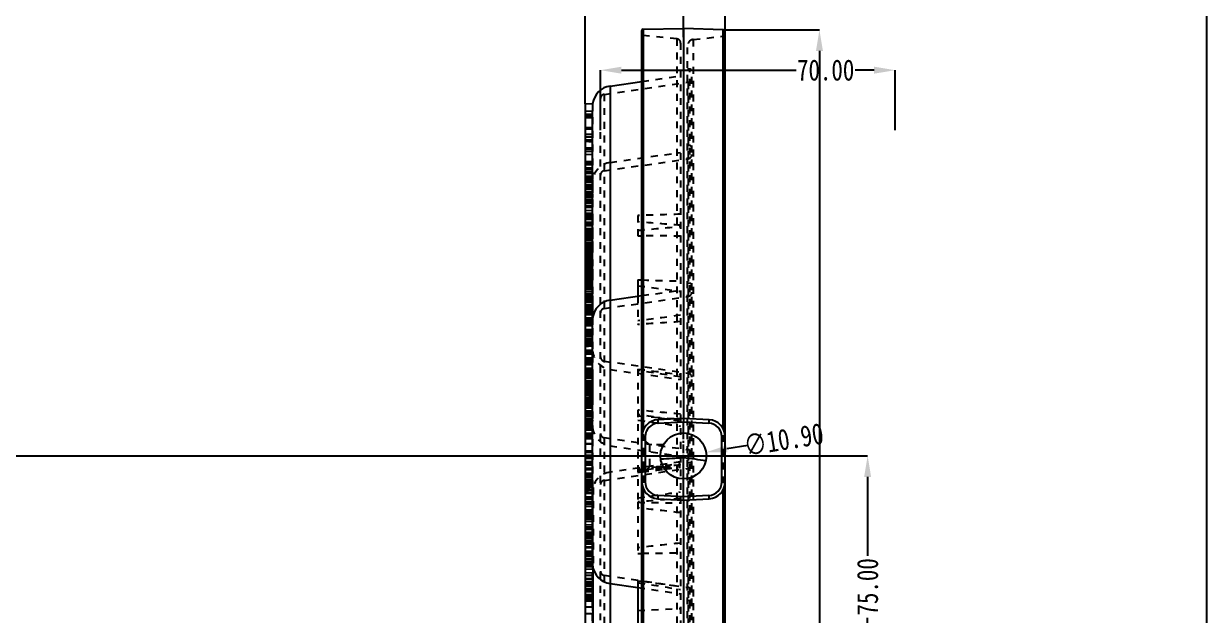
# Model space of a CAD drawing. Header units: millimetres. Extents: x -2414 to 10498, y -2238 to 649.
# Drawn here: x 237.4 to 518.3, y 76.5 to 217.1 of the extents above; entities that cross this region are included whole.
import ezdxf

# ---------------------------------------------------------------- set-up
doc = ezdxf.new("R2010")
doc.units = ezdxf.units.MM
doc.header["$LTSCALE"] = 16.335
doc.header["$PDMODE"] = 3
doc.header["$PDSIZE"] = 0.3125
doc.linetypes.add('CENTER', pattern=[0.6, 0.375, -0.075, 0.075, -0.075])
doc.linetypes.add('HIDDEN', pattern=[0.2, 0.1, -0.1])
doc.layers.get('0').update_dxf_attribs({"linetype": 'CONTINUOUS'})
doc.layers.get('Defpoints').update_dxf_attribs({"linetype": 'CONTINUOUS'})
doc.layers.add('DEFAULT_2', color=8, linetype='HIDDEN')
doc.styles.get("Standard").update_dxf_attribs({"font": 'txt', "width": 0.8})
doc.dimstyles.new('01', dxfattribs={"dimtxt": 5, "dimasz": 5, "dimexe": 0, "dimexo": 0, "dimgap": 0, "dimtad": 0, "dimzin": 0, "dimdsep": 46, "dimtxsty": 'Standard', "dimcen": 0, "dimclrd": 4, "dimclre": 4, "dimclrt": 6, "dimazin": 0, "dimtfac": 1, "dimtofl": 0, "dimtmove": 0, "dimatfit": 3, "dimfxl": 0, "dimtolj": 1, "dimtzin": 0, "dimarcsym": 0})

# ---------------------------------------------------------------- blocks, each defined once
blk = doc.blocks.new('*D82')
at = {"color": 4, "linetype": 'ByBlock', "lineweight": -2, "transparency": 16777216}
for p, q in [((389.15, 225.07), (384.15, 225.07)), ((394.15, 215.97), (394.15, 225.07)), ((404.02, 212.73), (404.02, 225.07)), ((409.02, 225.07), (414.02, 225.07))]:
    blk.add_line(p, q, dxfattribs=at)
at = {"color": 4, "linetype": 'ByBlock', "transparency": 16777216}
for points in [[(389.15, 225.91), (389.15, 224.24), (394.15, 225.07)], [(409.02, 225.91), (409.02, 224.24), (404.02, 225.07)]]:
    blk.add_solid(points, dxfattribs=at)
at = {"layer": 'Defpoints', "color": 0, "linetype": 'ByBlock', "transparency": 16777216}
for p in [(394.15, 225.07), (394.15, 215.97), (404.02, 212.73)]:
    blk.add_point(p, dxfattribs=at)
at = {"color": 6, "linetype": 'ByBlock', "transparency": 16777216, "insert": (399.09, 225.07), "char_height": 5, "attachment_point": 5}
blk.add_mtext('\\A1;9.88', dxfattribs=at)
blk = doc.blocks.new('*D83')
at = {"color": 4, "linetype": 'ByBlock', "lineweight": -2, "transparency": 16777216}
for p, q in [((370.82, 231.25), (365.82, 231.25)), ((370.82, 198.09), (370.82, 231.25)), ((389.15, 231.25), (375.82, 231.25)), ((394.15, 213.95), (394.15, 231.25))]:
    blk.add_line(p, q, dxfattribs=at)
at = {"color": 4, "linetype": 'ByBlock', "transparency": 16777216}
for points in [[(375.82, 232.08), (375.82, 230.41), (370.82, 231.25)], [(389.15, 232.08), (389.15, 230.41), (394.15, 231.25)]]:
    blk.add_solid(points, dxfattribs=at)
at = {"layer": 'Defpoints', "color": 0, "linetype": 'ByBlock', "transparency": 16777216}
for p in [(370.82, 231.25), (394.15, 213.95), (370.82, 198.09)]:
    blk.add_point(p, dxfattribs=at)
at = {"color": 6, "linetype": 'ByBlock', "transparency": 16777216, "insert": (357.82, 231.25), "char_height": 5, "attachment_point": 5}
blk.add_mtext('\\A1;23.33', dxfattribs=at)
blk = doc.blocks.new('*D98')
at = {"color": 4, "linetype": 'ByBlock', "lineweight": -2, "transparency": 16777216}
for p, q in [((374.42, 191.78), (374.42, 206.07)), ((379.42, 206.07), (420.92, 206.07)), ((439.42, 206.07), (434.92, 206.07)), ((444.42, 191.78), (444.42, 206.07))]:
    blk.add_line(p, q, dxfattribs=at)
at = {"color": 4, "linetype": 'ByBlock', "transparency": 16777216}
for points in [[(379.42, 206.9), (379.42, 205.24), (374.42, 206.07)], [(439.42, 206.9), (439.42, 205.24), (444.42, 206.07)]]:
    blk.add_solid(points, dxfattribs=at)
at = {"layer": 'Defpoints', "color": 0, "linetype": 'ByBlock', "transparency": 16777216}
for p in [(444.42, 206.07), (374.42, 191.78), (444.42, 191.78)]:
    blk.add_point(p, dxfattribs=at)
at = {"color": 6, "linetype": 'ByBlock', "transparency": 16777216, "insert": (427.92, 206.07), "char_height": 5, "attachment_point": 5}
blk.add_mtext('\\A1;70.00', dxfattribs=at)
blk = doc.blocks.new('*D141')
at = {"color": 4, "linetype": 'ByBlock', "lineweight": -2, "transparency": 16777216}
for p, q in [((403.54, 215.64), (426.44, 215.64)), ((426.44, 210.64), (426.44, -7.84)), ((426.44, -56.8), (426.44, -27.84)), ((403.54, -61.8), (426.44, -61.8))]:
    blk.add_line(p, q, dxfattribs=at)
at = {"color": 4, "linetype": 'ByBlock', "transparency": 16777216}
for points in [[(425.61, 210.64), (427.28, 210.64), (426.44, 215.64)], [(425.61, -56.8), (427.28, -56.8), (426.44, -61.8)]]:
    blk.add_solid(points, dxfattribs=at)
at = {"layer": 'Defpoints', "color": 0, "linetype": 'ByBlock', "transparency": 16777216}
for p in [(403.54, 215.64), (403.54, -61.8), (426.44, -61.8)]:
    blk.add_point(p, dxfattribs=at)
at = {"color": 6, "linetype": 'ByBlock', "transparency": 16777216, "insert": (426.44, -17.84), "char_height": 5, "attachment_point": 5, "rotation": 90}
blk.add_mtext('\\A1;277.44', dxfattribs=at)
blk = doc.blocks.new('*D182')
at = {"color": 4, "linetype": 'ByBlock', "lineweight": -2, "transparency": 16777216}
blk.add_line((409.4, 116.9), (404.46, 116.1), dxfattribs=at)
at = {"color": 4, "linetype": 'ByBlock', "transparency": 16777216}
blk.add_solid([(404.33, 116.92), (404.6, 115.28), (399.53, 115.3)], dxfattribs=at)
at = {"layer": 'Defpoints', "color": 0, "linetype": 'ByBlock', "transparency": 16777216}
for p in [(399.53, 115.3), (388.77, 113.54)]:
    blk.add_point(p, dxfattribs=at)
at = {"color": 6, "linetype": 'ByBlock', "transparency": 16777216, "insert": (417.95, 118.3), "char_height": 5, "attachment_point": 5, "rotation": 9.257}
blk.add_mtext('\\A1;∅10.90', dxfattribs=at)
blk = doc.blocks.new('*D184')
at = {"color": 4, "linetype": 'ByBlock', "lineweight": -2, "transparency": 16777216}
for p, q in [((224.27, 114.42), (437.89, 114.42)), ((437.89, 109.42), (437.89, 90.66)), ((437.89, 44.42), (437.89, 75.99)), ((224.27, 39.42), (437.89, 39.42))]:
    blk.add_line(p, q, dxfattribs=at)
at = {"color": 4, "linetype": 'ByBlock', "transparency": 16777216}
for points in [[(437.05, 109.42), (438.72, 109.42), (437.89, 114.42)], [(437.05, 44.42), (438.72, 44.42), (437.89, 39.42)]]:
    blk.add_solid(points, dxfattribs=at)
at = {"layer": 'Defpoints', "color": 0, "linetype": 'ByBlock', "transparency": 16777216}
for p in [(224.27, 114.42), (224.27, 39.42), (437.89, 39.42)]:
    blk.add_point(p, dxfattribs=at)
at = {"color": 6, "linetype": 'ByBlock', "transparency": 16777216, "insert": (437.89, 83.32), "char_height": 5, "attachment_point": 5, "rotation": 90}
blk.add_mtext('\\A1;75.00', dxfattribs=at)

msp = doc.modelspace()

# ---------------------------------------------------------------- linework, layer by layer
at = {"color": 7, "linetype": 'Continuous'}
for p, q in [((384.275, -61.663), (384.275, 215.501)), ((384.57, 215.802), (394.15, 215.97)), ((384.57, 215.802), (384.57, 120.513)), ((394.15, 215.97), (394.15, 123.32)), ((403.542, 215.642), (394.15, 215.97)), ((403.542, 120.911), (403.542, 215.642)), ((404.025, -61.303), (404.025, 215.141)), ((376.726, 202.312), (384.275, 203.4)), ((376.726, 202.312), (376.726, -48.469)), ((370.825, 198.091), (372.578, 198.183)), ((370.825, 198.089), (370.825, 147.217)), ((372.579, 198.061), (370.825, 197.97)), ((372.525, 197.151), (372.525, 196.451)), ((372.579, 198.061), (372.578, 198.183)), ((370.825, 196.36), (372.562, 196.451)), ((372.579, 196.322), (370.825, 196.236)), ((372.569, 174.904), (372.579, 196.322)), ((372.568, 173.574), (372.569, 174.904)), ((372.562, 162.222), (372.568, 173.574)), ((372.559, 151.802), (372.561, 162.104)), ((383.325, 156.284), (383.325, 152.366)), ((383.325, 156.284), (384.275, 156.253)), ((372.559, 151.802), (370.825, 151.855)), ((376.726, 151.415), (384.275, 152.503)), ((370.825, 151.023), (372.525, 150.934)), ((370.825, 149.094), (372.525, 149.159)), ((372.525, 150.968), (372.525, 147.407)), ((370.825, 147.128), (372.569, 147.22)), ((370.825, 147.128), (370.825, -44.246)), ((372.577, 140.665), (372.569, 147.22)), ((372.579, 133.978), (372.577, 140.665)), ((372.579, 133.978), (370.825, 133.927)), ((372.525, 132.22), (372.525, 128.214)), ((372.525, 130.999), (370.825, 131.079)), ((370.825, 128.997), (372.525, 128.916)), ((370.825, 128.776), (372.525, 128.687)), ((372.047, 128.712), (370.825, 128.671)), ((370.825, 128.258), (372.525, 128.347)), ((372.579, 126.933), (370.825, 126.904)), ((372.578, 123.035), (372.579, 126.933)), ((372.573, 106.839), (372.578, 123.035)), ((394.15, 123.32), (388.066, 123.001)), ((388.094, 122.202), (394.15, 122.519)), ((400.234, 123.001), (394.15, 123.32)), ((394.15, 123.32), (394.15, 122.519)), ((394.15, 119.869), (394.15, 122.519)), ((394.15, 122.519), (400.206, 122.202)), ((385.061, 119.006), (384.275, 119.006)), ((385.061, 119.006), (385.061, 108.233)), ((403.239, 108.233), (403.239, 119.006)), ((404.025, 119.006), (403.239, 119.006)), ((394.15, 104.721), (394.15, 114.053)), ((372.562, 91.299), (372.573, 106.839)), ((384.275, 108.233), (385.061, 108.233)), ((403.239, 108.233), (404.025, 108.233)), ((384.57, 106.726), (384.57, 47.113)), ((388.066, 104.238), (394.15, 103.92)), ((394.15, 104.721), (388.094, 105.037)), ((400.206, 105.037), (394.15, 104.721)), ((394.15, 103.92), (394.15, 104.72)), ((394.15, 103.92), (400.234, 104.238)), ((403.542, 47.511), (403.542, 106.328)), ((394.15, 103.92), (394.15, 49.92)), ((372.559, 88.435), (372.561, 91.246)), ((370.825, 88.522), (372.556, 88.431)), ((372.557, 88.435), (372.556, 88.431)), ((372.669, 65.926), (372.669, 87.928)), ((383.325, 84.761), (383.325, 69.095)), ((383.325, 84.761), (384.275, 84.636)), ((376.726, 84.083), (383.325, 83.132))]:
    msp.add_line(p, q, dxfattribs=at)
at = {"color": 1, "linetype": 'CENTER', "ltscale": 0.338978}
for p, q in [((394.15, 108.425), (394.15, 120.415)), ((388.155, 114.42), (400.145, 114.42))]:
    msp.add_line(p, q, dxfattribs=at)
msp.add_lwpolyline([(-186.965, 408.914), (518.337, 408.914), (518.337, -149.106), (-186.965, -149.106)], close=True)
at = {"color": 7, "linetype": 'Continuous'}
msp.add_circle((394.15, 114.42), 5.45, dxfattribs=at)
for centre, radius, start, end in [((384.575, 215.502), 0.3, 91, 180), ((403.525, 215.142), 0.5, 0, 88), ((377.425, 197.462), 4.9, 98.20445, 171.53683), ((377.425, 146.565), 4.9, 98.20445, 172.32045), ((385.913, 147.413), 13.388, 180.02448, 180.92089), ((388.275, 119.006), 4, 93, 180), ((388.261, 119.006), 3.2, 93.00374, 179.99145), ((400.039, 119.006), 3.2, 0.00838, 86.99635), ((400.025, 119.006), 4, 0, 87), ((388.275, 108.233), 4, 180, 267), ((388.261, 108.233), 3.2, 180.0072, 266.99735), ((400.039, 108.233), 3.2, 273.00258, 359.99262), ((400.025, 108.233), 4, 273, 360), ((377.425, 88.933), 4.9, 185.882, 261.79555)]:
    msp.add_arc(centre, radius, start, end, dxfattribs=at)
for points, knots in [([(372.579, 198.061), (372.579, 198.03), (372.568, 197.936), (372.551, 197.75), (372.531, 197.478), (372.525, 197.268), (372.525, 197.151)], [0, 0, 0, 0, 0.1016628, 0.3105169, 0.6154544, 1, 1, 1, 1]), ([(372.562, 196.451), (372.565, 196.452), (372.572, 196.437), (372.577, 196.398), (372.579, 196.354), (372.579, 196.322)], [0, 0, 0, 0, 0.0791344, 0.2676514, 1, 1, 1, 1]), ([(372.557, 151.802), (372.556, 151.621), (372.55, 151.379), (372.533, 151.101), (372.525, 151.005), (372.525, 150.968)], [0, 0, 0, 0, 0.6530719, 0.869147, 1, 1, 1, 1]), ([(372.579, 133.978), (372.579, 133.842), (372.567, 133.256), (372.525, 132.67), (372.525, 132.22)], [0, 0, 0, 0, 0.2320519, 1, 1, 1, 1]), ([(372.525, 128.214), (372.525, 128.194), (372.527, 128.095), (372.535, 127.996), (372.541, 127.917)], [0, 0, 0, 0, 0.1991899, 1, 1, 1, 1]), ([(372.541, 127.917), (372.545, 127.849), (372.568, 127.521), (372.579, 127.193), (372.579, 126.933)], [0, 0, 0, 0, 0.2076107, 1, 1, 1, 1]), ([(388.066, 123.001), (388.064, 123.001), (388.065, 122.993), (388.063, 122.984), (388.063, 122.963), (388.063, 122.924), (388.065, 122.857), (388.068, 122.759), (388.073, 122.64), (388.081, 122.451), (388.088, 122.303), (388.093, 122.201)], [0, 0, 0, 0, 0.0051323, 0.0196376, 0.0434854, 0.0765174, 0.168927, 0.2930939, 0.4444611, 0.6173727, 1, 1, 1, 1]), ([(400.206, 122.201), (400.212, 122.303), (400.219, 122.451), (400.227, 122.639), (400.232, 122.759), (400.235, 122.857), (400.237, 122.924), (400.236, 122.963), (400.237, 122.984), (400.235, 122.993), (400.236, 123.001), (400.234, 123.001)], [0, 0, 0, 0, 0.3824309, 0.5552322, 0.7065911, 0.83086, 0.9233888, 0.9564494, 0.9803281, 0.9948581, 1, 1, 1, 1]), ([(388.093, 105.038), (388.088, 104.936), (388.081, 104.788), (388.073, 104.6), (388.068, 104.48), (388.065, 104.382), (388.063, 104.315), (388.063, 104.276), (388.063, 104.255), (388.065, 104.246), (388.064, 104.238), (388.066, 104.238)], [0, 0, 0, 0, 0.3824309, 0.5552322, 0.7065911, 0.83086, 0.9233888, 0.9564494, 0.9803281, 0.9948581, 1, 1, 1, 1]), ([(400.234, 104.238), (400.236, 104.238), (400.235, 104.246), (400.237, 104.255), (400.236, 104.276), (400.237, 104.315), (400.235, 104.382), (400.232, 104.48), (400.227, 104.599), (400.219, 104.788), (400.212, 104.936), (400.206, 105.038)], [0, 0, 0, 0, 0.0051323, 0.0196376, 0.0434854, 0.0765174, 0.168927, 0.2930939, 0.4444611, 0.6173727, 1, 1, 1, 1])]:
    msp.add_open_spline(points, degree=3, knots=knots, dxfattribs=at)
for points in [[(372.561, 162.104), (372.561, 162.143), (372.562, 162.183), (372.562, 162.222)], [(388.748, 113.698), (390.548, 113.817), (392.349, 113.935), (394.15, 114.053)], [(394.15, 114.053), (395.041, 113.937), (396.822, 113.7), (398.603, 113.467), (399.494, 113.348)], [(372.561, 91.246), (372.561, 91.264), (372.562, 91.281), (372.562, 91.299)]]:
    msp.add_open_spline(points, degree=3, dxfattribs=at)
at = {"layer": 'DEFAULT_2', "color": 8, "linetype": 'HIDDEN'}
for p, q in [((392.579, 213.502), (384.544, 214.347)), ((384.544, 214.346), (384.544, -60.508)), ((392.579, 213.502), (392.579, -59.663)), ((396.468, 213.369), (403.577, 214.116)), ((403.577, 214.116), (403.577, -60.277)), ((393.475, 212.507), (393.475, -58.667)), ((395.125, -58.038), (395.125, 211.876)), ((396.468, 213.369), (396.468, -59.529)), ((395.668, 206.324), (395.125, 206.371)), ((395.668, -52.481), (395.668, 206.324)), ((396.125, -51.982), (396.125, 205.811)), ((375.282, 200.323), (395.268, 203.204)), ((384.275, 203.4), (393.475, 204.727)), ((395.268, 203.204), (395.268, -49.361)), ((375.282, 200.323), (375.282, -46.48)), ((372.578, 198.183), (372.562, 175.307)), ((374.425, -45.49), (374.425, 199.321)), ((372.525, 195.558), (370.825, 195.578)), ((372.525, 195.135), (370.825, 195.224)), ((370.825, 194.833), (372.525, 194.853)), ((372.525, 150.968), (372.525, 196.451)), ((372.525, 192.401), (370.825, 192.49)), ((372.525, 192.234), (370.825, 192.313)), ((372.525, 192.068), (370.825, 191.979)), ((370.825, 190.9), (372.525, 190.88)), ((372.525, 190.175), (370.825, 190.155)), ((372.525, 189.501), (370.825, 189.422)), ((372.525, 189.111), (370.825, 189.2)), ((370.825, 189.167), (372.525, 189.078)), ((372.525, 187.521), (370.825, 187.603)), ((372.525, 187.342), (370.825, 187.271)), ((372.525, 186.766), (370.825, 186.827)), ((372.525, 186.648), (370.825, 186.726)), ((372.525, 186.024), (370.825, 185.934)), ((376.726, 184.133), (393.475, 186.548)), ((395.668, 188.145), (395.125, 188.193)), ((370.825, 184.341), (372.525, 184.43)), ((370.825, 184.269), (372.525, 184.204)), ((372.525, 184.225), (370.825, 184.145)), ((372.525, 183.932), (370.825, 183.853)), ((372.525, 183.746), (370.825, 183.657)), ((372.525, 183.58), (370.825, 183.599)), ((370.825, 182.855), (372.525, 182.875)), ((372.525, 182.631), (370.825, 182.72)), ((372.525, 182.578), (370.825, 182.664)), ((375.282, 182.144), (395.268, 185.026)), ((370.825, 182.375), (372.525, 182.465)), ((372.525, 181.918), (370.825, 181.852)), ((372.525, 181.524), (370.825, 181.475)), ((372.525, 180.815), (370.825, 180.88)), ((372.525, 180.613), (370.825, 180.687)), ((372.525, 180.626), (370.825, 180.678)), ((370.825, 180.348), (372.525, 180.259)), ((372.525, 179.948), (370.825, 180.037)), ((370.825, 179.889), (372.575, 179.981)), ((372.567, 175.02), (372.574, 179.896)), ((372.574, 179.896), (372.575, 179.981)), ((372.575, 179.981), (372.575, 179.981)), ((372.575, 179.981), (372.579, 175.794)), ((372.525, 179.567), (370.825, 179.635)), ((372.525, 179.527), (370.825, 179.441)), ((372.525, 179.35), (370.825, 179.309)), ((372.525, 178.815), (370.825, 178.763)), ((370.825, 178.555), (372.525, 178.535)), ((370.825, 178.463), (372.525, 178.528)), ((372.525, 178.116), (370.825, 178.205)), ((372.525, 178.177), (370.825, 178.088)), ((372.525, 177.83), (370.825, 177.811)), ((372.525, 177.202), (370.825, 177.239)), ((372.525, 177.172), (370.825, 177.104)), ((372.525, 176.982), (370.825, 177.071)), ((372.525, 176.939), (370.825, 177.028)), ((372.525, 176.57), (370.825, 176.596)), ((372.525, 176.453), (370.825, 176.538)), ((372.525, 176.406), (370.825, 176.346)), ((372.525, 175.972), (370.825, 176.016)), ((372.525, 175.92), (370.825, 175.965)), ((372.525, 175.942), (370.825, 175.906)), ((372.579, 175.794), (370.825, 175.716)), ((372.525, 175.632), (370.825, 175.706)), ((372.525, 175.204), (370.825, 175.287)), ((370.825, 175.069), (372.525, 174.984)), ((370.825, 174.98), (372.525, 174.891)), ((372.525, 174.611), (370.825, 174.692)), ((372.525, 174.434), (370.825, 174.495)), ((372.561, 175.189), (372.561, 162.104)), ((372.566, 174.068), (372.567, 175.02)), ((370.825, 173.891), (372.525, 173.98)), ((370.825, 173.826), (372.525, 173.915)), ((370.825, 173.475), (372.525, 173.564)), ((372.525, 173.459), (370.825, 173.372)), ((370.825, 172.807), (372.525, 172.752)), ((372.525, 172.078), (370.825, 172.051)), ((372.525, 172.004), (370.825, 171.919)), ((372.525, 171.818), (370.825, 171.737)), ((372.525, 171.766), (370.825, 171.755)), ((372.525, 171.681), (370.825, 171.591)), ((370.825, 171.459), (372.527, 171.548)), ((372.525, 171.509), (370.825, 171.525)), ((372.528, 171.548), (372.525, 171.541)), ((372.563, 170.97), (372.565, 173.211)), ((372.565, 173.211), (372.566, 173.61)), ((372.566, 173.997), (372.566, 174.068)), ((372.566, 173.61), (372.566, 173.997)), ((383.325, 171.529), (383.325, 166.707)), ((372.525, 171.223), (370.825, 171.249)), ((372.525, 170.952), (370.825, 171.041)), ((372.525, 170.93), (370.825, 171.019)), ((372.525, 170.925), (370.825, 170.909)), ((372.579, 170.918), (370.825, 170.854)), ((370.825, 170.774), (372.525, 170.864)), ((372.525, 170.776), (370.825, 170.72)), ((372.525, 170.702), (370.825, 170.734)), ((372.525, 170.561), (370.825, 170.485)), ((372.525, 169.902), (370.825, 169.991)), ((372.525, 169.871), (370.825, 169.877)), ((372.525, 169.638), (370.825, 169.549)), ((370.825, 169.53), (372.525, 169.563)), ((372.525, 169.299), (370.825, 169.304)), ((372.525, 169.001), (370.825, 169.056)), ((372.562, 168.908), (372.563, 170.97)), ((372.579, 170.918), (372.562, 132.218)), ((372.525, 168.415), (370.825, 168.493)), ((372.525, 168.402), (370.825, 168.405)), ((372.525, 168.315), (370.825, 168.313)), ((370.825, 168.218), (372.525, 168.128)), ((370.825, 167.776), (372.525, 167.865)), ((372.525, 167.844), (370.825, 167.755)), ((372.525, 167.681), (370.825, 167.687)), ((372.525, 167.619), (370.825, 167.624)), ((372.525, 167.43), (370.825, 167.515)), ((372.525, 167.459), (370.825, 167.455)), ((372.525, 167.082), (370.825, 167.171)), ((370.825, 166.969), (372.525, 167.025)), ((372.525, 166.589), (370.825, 166.678)), ((372.525, 166.477), (370.825, 166.531)), ((372.525, 166.225), (370.825, 166.293)), ((372.525, 166.208), (370.825, 166.197)), ((372.525, 166.202), (370.825, 166.122)), ((370.825, 166.095), (372.525, 166.062)), ((372.525, 166.006), (370.825, 165.916)), ((370.825, 165.989), (372.525, 165.904)), ((372.525, 165.961), (370.825, 165.984)), ((370.825, 165.904), (372.525, 165.815)), ((383.325, 166.707), (384.275, 166.704)), ((372.525, 165.673), (370.825, 165.639)), ((372.525, 165.141), (370.825, 165.117)), ((372.525, 164.907), (370.825, 164.996)), ((372.525, 164.923), (370.825, 164.891)), ((372.525, 164.761), (370.825, 164.849)), ((370.825, 164.829), (372.525, 164.74)), ((372.525, 164.652), (370.825, 164.739)), ((372.525, 164.62), (370.825, 164.566)), ((370.825, 164.405), (372.525, 164.494)), ((370.825, 164.317), (372.525, 164.402)), ((372.525, 164.039), (370.825, 164.099)), ((372.525, 163.972), (370.825, 163.883)), ((372.557, 163.903), (370.825, 163.918)), ((372.525, 163.866), (370.825, 163.798)), ((372.525, 163.696), (370.825, 163.781)), ((372.525, 163.681), (370.825, 163.627)), ((370.825, 163.638), (372.525, 163.549)), ((370.825, 163.422), (372.525, 163.356)), ((370.825, 163.203), (372.525, 163.147)), ((372.525, 162.876), (370.825, 162.791)), ((372.525, 162.449), (370.825, 162.522)), ((370.825, 162.366), (372.525, 162.281)), ((370.825, 162.279), (372.525, 162.19)), ((370.825, 161.835), (372.525, 161.924)), ((370.825, 161.661), (372.525, 161.75)), ((370.825, 161.498), (372.525, 161.587)), ((372.525, 161.55), (370.825, 161.463)), ((372.525, 161.523), (370.825, 161.434)), ((372.525, 161.363), (370.825, 161.283)), ((372.525, 161.269), (370.825, 161.358)), ((372.525, 161.171), (370.825, 161.116)), ((372.525, 161.033), (370.825, 160.968)), ((372.525, 161.023), (370.825, 160.94)), ((372.525, 160.805), (370.825, 160.868)), ((372.525, 160.825), (370.825, 160.859)), ((370.825, 160.682), (372.525, 160.771)), ((370.825, 160.583), (372.525, 160.668)), ((372.525, 160.636), (370.825, 160.549)), ((372.525, 160.458), (370.825, 160.368)), ((372.525, 160.318), (370.825, 160.362)), ((372.525, 159.952), (370.825, 159.997)), ((372.525, 159.837), (370.825, 159.903)), ((372.525, 159.639), (370.825, 159.604)), ((372.525, 159.503), (370.825, 159.463)), ((370.825, 159.393), (372.525, 159.304)), ((372.525, 159.254), (370.825, 159.168)), ((372.525, 159.138), (370.825, 159.191)), ((372.525, 159.102), (370.825, 159.158)), ((372.525, 158.851), (370.825, 158.94)), ((372.559, 158.779), (370.825, 158.753)), ((372.525, 158.698), (370.825, 158.609)), ((372.525, 158.575), (370.825, 158.512)), ((372.525, 158.426), (370.825, 158.511)), ((372.525, 158.324), (370.825, 158.407)), ((372.525, 158.285), (370.825, 158.374)), ((372.525, 158.196), (370.825, 158.28)), ((372.525, 157.809), (370.825, 157.896)), ((372.525, 157.709), (370.825, 157.66)), ((372.525, 157.635), (370.825, 157.678)), ((370.825, 157.647), (372.525, 157.558)), ((370.825, 157.449), (372.525, 157.514)), ((372.525, 157.327), (370.825, 157.416)), ((372.525, 157.266), (370.825, 157.213)), ((372.525, 157.157), (370.825, 157.246)), ((370.825, 157.071), (372.525, 157.126)), ((372.525, 157.065), (370.825, 157.032)), ((372.525, 157.021), (370.825, 157.049)), ((372.525, 156.59), (370.825, 156.636)), ((372.525, 156.623), (370.825, 156.534)), ((372.55, 156.431), (370.825, 156.469)), ((372.525, 156.175), (370.825, 156.263)), ((372.525, 156.211), (370.825, 156.247)), ((372.525, 156.163), (370.825, 156.12)), ((372.525, 155.809), (370.825, 155.729)), ((370.825, 155.689), (372.525, 155.778)), ((370.825, 155.547), (372.525, 155.459)), ((370.825, 155.523), (372.525, 155.433)), ((372.525, 155.366), (370.825, 155.276)), ((372.525, 155.217), (370.825, 155.133)), ((372.525, 154.996), (370.825, 154.949)), ((372.525, 154.946), (370.825, 154.91)), ((370.825, 154.81), (372.525, 154.745)), ((372.525, 154.76), (370.825, 154.806)), ((372.525, 154.62), (370.825, 154.663)), ((395.668, 155.426), (395.125, 155.474)), ((372.525, 154.388), (370.825, 154.462)), ((372.525, 154.342), (370.825, 154.43)), ((372.525, 154.402), (370.825, 154.312)), ((372.525, 154.045), (370.825, 154.061)), ((372.525, 153.959), (370.825, 154.035)), ((370.825, 153.658), (372.525, 153.57)), ((370.825, 153.636), (372.525, 153.547)), ((372.525, 153.499), (370.825, 153.484)), ((372.525, 153.475), (370.825, 153.495)), ((370.825, 152.976), (372.525, 153.065)), ((370.825, 152.951), (372.525, 153.04)), ((370.825, 152.762), (372.525, 152.781)), ((372.525, 152.564), (370.825, 152.494)), ((372.525, 152.422), (370.825, 152.357)), ((372.525, 152.326), (370.825, 152.238)), ((372.525, 152.229), (370.825, 152.14)), ((372.561, 91.246), (372.559, 151.802)), ((375.282, 149.426), (395.268, 152.307)), ((383.325, 152.366), (383.325, 145.64)), ((384.275, 152.503), (393.475, 153.829)), ((372.525, 151.536), (370.825, 151.624)), ((372.525, 151.602), (370.825, 151.609)), ((372.525, 151.482), (370.825, 151.547)), ((372.525, 151.33), (370.825, 151.255)), ((370.825, 151.142), (372.525, 151.232)), ((370.825, 151.121), (372.525, 151.209)), ((372.525, 151.101), (370.825, 151.012)), ((372.553, 151.046), (370.825, 151.045)), ((372.525, 150.437), (370.825, 150.349)), ((372.525, 150.083), (370.825, 150.081)), ((372.525, 149.712), (370.825, 149.8)), ((372.525, 149.61), (370.825, 149.699)), ((372.525, 149.42), (370.825, 149.51)), ((372.525, 149.319), (370.825, 149.305)), ((372.525, 149.173), (370.825, 149.248)), ((372.525, 149.067), (370.825, 149.074)), ((370.825, 149.056), (372.525, 148.968)), ((370.825, 149.034), (372.525, 148.945)), ((372.525, 148.886), (370.825, 148.9)), ((372.525, 148.807), (370.825, 148.789)), ((370.825, 148.636), (372.525, 148.616)), ((372.525, 148.457), (370.825, 148.368)), ((372.525, 148.226), (370.825, 148.234)), ((372.525, 147.852), (370.825, 147.941)), ((372.525, 147.927), (370.825, 147.918)), ((372.525, 147.923), (370.825, 147.903)), ((372.525, 147.185), (370.825, 147.267)), ((370.825, 147.217), (370.825, 147.128)), ((370.825, 147.112), (372.525, 147.023)), ((372.525, 146.793), (370.825, 146.822)), ((370.825, 146.562), (372.525, 146.651)), ((370.825, 146.54), (372.525, 146.628)), ((372.525, 146.613), (370.825, 146.6)), ((372.525, 146.6), (370.825, 146.526)), ((372.553, 146.069), (370.825, 146.139)), ((372.525, 132.22), (372.525, 147.407)), ((372.569, 147.219), (372.562, 144.305)), ((372.569, 147.22), (372.569, 147.22)), ((372.525, 145.885), (370.825, 145.796)), ((372.525, 145.754), (370.825, 145.725)), ((372.525, 145.42), (370.825, 145.509)), ((370.825, 145.482), (372.525, 145.393)), ((370.825, 145.436), (372.525, 145.347)), ((372.525, 145.343), (370.825, 145.31)), ((372.525, 144.455), (370.825, 144.388)), ((372.525, 144.261), (370.825, 144.35)), ((372.525, 144.198), (370.825, 144.287)), ((372.525, 144.045), (370.825, 143.975)), ((372.525, 143.558), (370.825, 143.648)), ((372.525, 143.344), (370.825, 143.402)), ((372.525, 143.201), (370.825, 143.23)), ((372.525, 142.957), (370.825, 142.871)), ((372.525, 142.724), (370.825, 142.765)), ((372.525, 142.326), (370.825, 142.237)), ((372.525, 142.306), (370.825, 142.217)), ((372.525, 142.148), (370.825, 142.181)), ((372.525, 141.779), (370.825, 141.848)), ((372.525, 141.584), (370.825, 141.529)), ((372.525, 141.306), (370.825, 141.265)), ((372.525, 141.282), (370.825, 141.224)), ((372.525, 141.118), (370.825, 141.166)), ((370.825, 140.994), (372.525, 141.083)), ((370.825, 140.958), (372.525, 140.991)), ((372.525, 140.734), (370.825, 140.645)), ((370.825, 140.455), (372.525, 140.545)), ((372.525, 140.48), (370.825, 140.394)), ((372.525, 139.476), (370.825, 139.565)), ((372.525, 139.452), (370.825, 139.404)), ((370.825, 139.438), (372.549, 139.348)), ((370.825, 139.053), (372.525, 138.998)), ((372.525, 138.881), (370.825, 138.888)), ((372.525, 138.741), (370.825, 138.652)), ((370.825, 138.642), (372.525, 138.648)), ((370.825, 137.748), (372.525, 137.837)), ((372.525, 137.629), (370.825, 137.718)), ((372.525, 137.58), (370.825, 137.666)), ((372.525, 137.587), (370.825, 137.654)), ((372.525, 137.637), (370.825, 137.556)), ((372.557, 137.454), (370.825, 137.394)), ((370.825, 137.364), (372.525, 137.331)), ((372.525, 137.053), (370.825, 136.997)), ((372.525, 136.741), (370.825, 136.831)), ((372.525, 136.618), (370.825, 136.7)), ((372.525, 136.419), (370.825, 136.492)), ((372.525, 136.329), (370.825, 136.24)), ((372.525, 136.174), (370.825, 136.142)), ((370.825, 136.151), (372.525, 136.062)), ((372.525, 135.292), (370.825, 135.225)), ((372.525, 135.102), (370.825, 135.157)), ((372.525, 135.027), (370.825, 135.086)), ((372.525, 134.906), (370.825, 134.816)), ((375.282, 136.97), (395.268, 134.088)), ((376.726, 134.981), (393.475, 132.566)), ((383.325, 135.07), (383.325, 103.508)), ((372.525, 134.77), (370.825, 134.827)), ((372.525, 134.591), (370.825, 134.505)), ((372.525, 134.413), (370.825, 134.503)), ((370.825, 134.46), (372.525, 134.386)), ((372.525, 134.322), (370.825, 134.406)), ((370.825, 133.918), (372.525, 133.911)), ((372.525, 133.778), (370.825, 133.696)), ((372.525, 133.678), (370.825, 133.672)), ((372.525, 133.465), (370.825, 133.553)), ((370.825, 133.381), (372.525, 133.291)), ((372.525, 133.19), (370.825, 133.113)), ((370.825, 133.101), (372.525, 133.157)), ((372.525, 132.803), (370.825, 132.746)), ((372.525, 132.252), (370.825, 132.163)), ((370.825, 132.035), (372.525, 132.124)), ((372.525, 132.009), (370.825, 132.097)), ((372.525, 131.987), (370.825, 132.049)), ((372.525, 131.768), (370.825, 131.694)), ((372.525, 131.683), (370.825, 131.757)), ((372.525, 131.645), (370.825, 131.717)), ((372.525, 131.536), (370.825, 131.621)), ((372.525, 131.418), (370.825, 131.334)), ((370.825, 131.37), (372.525, 131.281)), ((372.55, 130.993), (370.825, 130.952)), ((370.825, 130.586), (372.525, 130.675)), ((372.525, 130.627), (370.825, 130.54)), ((372.525, 130.595), (370.825, 130.529)), ((372.525, 130.504), (370.825, 130.583)), ((372.525, 130.361), (370.825, 130.393)), ((372.525, 130.205), (370.825, 130.115)), ((372.525, 130.077), (370.825, 130.156)), ((372.525, 129.87), (370.825, 129.8)), ((372.525, 129.659), (370.825, 129.711)), ((372.525, 129.377), (370.825, 129.449)), ((395.668, 130.969), (395.125, 130.921)), ((370.825, 129.171), (372.525, 129.204)), ((372.525, 129.15), (370.825, 129.077)), ((370.825, 128.992), (372.525, 129.065)), ((370.825, 128.94), (372.525, 129.029)), ((372.525, 129.007), (370.825, 128.918)), ((372.525, 128.864), (370.825, 128.774)), ((370.825, 128.064), (372.525, 128.144)), ((372.525, 127.815), (370.825, 127.904)), ((372.525, 127.715), (370.825, 127.636)), ((370.825, 127.54), (372.525, 127.466)), ((372.525, 127.531), (370.825, 127.442)), ((372.525, 127.429), (370.825, 127.518)), ((370.825, 127.33), (372.525, 127.241)), ((372.525, 126.809), (370.825, 126.84)), ((372.525, 126.839), (370.825, 126.767)), ((372.525, 126.53), (370.825, 126.441)), ((372.525, 128.727), (372.047, 128.712)), ((372.525, 128.214), (372.525, 25.644)), ((372.525, 126.189), (370.825, 126.226)), ((372.525, 126.116), (370.825, 126.205)), ((372.525, 126.062), (370.825, 125.981)), ((370.825, 125.927), (372.525, 125.894)), ((372.525, 125.754), (370.825, 125.723)), ((372.525, 125.667), (370.825, 125.747)), ((370.825, 125.106), (372.525, 125.195)), ((372.557, 124.848), (370.825, 124.927)), ((372.525, 124.848), (370.825, 124.774)), ((372.525, 124.737), (370.825, 124.704)), ((370.825, 124.68), (372.535, 124.591)), ((372.525, 124.576), (370.825, 124.648)), ((372.525, 124.552), (370.825, 124.625)), ((372.525, 124.386), (370.825, 124.298)), ((372.525, 124.245), (370.825, 124.334)), ((370.825, 124.281), (372.525, 124.191)), ((372.525, 124.174), (370.825, 124.085)), ((372.525, 123.911), (370.825, 123.879)), ((372.525, 123.798), (370.825, 123.862)), ((372.525, 124.664), (372.535, 124.591)), ((384.275, 123.804), (383.325, 123.879)), ((388.105, 123.501), (384.275, 123.804)), ((370.825, 123.502), (372.525, 123.421)), ((372.525, 123.337), (370.825, 123.361)), ((370.825, 123.305), (372.525, 123.216)), ((372.525, 123.018), (370.825, 123.036)), ((370.825, 122.921), (372.525, 123.01)), ((370.825, 122.732), (372.525, 122.812)), ((372.525, 122.404), (370.825, 122.386)), ((372.55, 121.992), (370.825, 122.08)), ((370.825, 121.86), (372.525, 121.934)), ((372.525, 121.44), (370.825, 121.421)), ((370.825, 121.236), (372.55, 121.146)), ((372.525, 120.72), (370.825, 120.809)), ((391.904, 123.202), (388.105, 123.501)), ((393.475, 123.078), (391.904, 123.202)), ((394.15, 123.32), (394.15, 122.519)), ((372.525, 120.567), (370.825, 120.486)), ((372.525, 119.718), (370.825, 119.739)), ((372.525, 119.32), (370.825, 119.33)), ((372.525, 118.964), (370.825, 118.953)), ((372.525, 118.819), (370.825, 118.908)), ((372.525, 118.501), (370.825, 118.509)), ((375.282, 118.791), (395.268, 115.91)), ((386.075, 117.02), (384.275, 118.82)), ((372.525, 117.297), (370.825, 117.301)), ((372.525, 117.183), (370.825, 117.18)), ((372.525, 115.581), (370.825, 115.592)), ((372.525, 115.207), (370.825, 115.196)), ((376.726, 116.802), (393.475, 114.387)), ((386.075, 117.02), (386.075, 111.82)), ((389.36, 117.02), (386.075, 117.02)), ((372.525, 114.573), (370.825, 114.554)), ((372.525, 114.184), (370.825, 114.145)), ((372.525, 113.851), (370.825, 113.762)), ((372.525, 113.106), (370.825, 113.056)), ((372.525, 113.051), (370.825, 113.075)), ((372.525, 112.925), (370.825, 112.964)), ((370.825, 112.675), (372.525, 112.586)), ((372.525, 112.526), (370.825, 112.494)), ((393.475, 113), (376.726, 110.585)), ((395.668, 114.597), (395.125, 114.645)), ((395.668, 112.79), (395.125, 112.743)), ((372.525, 112.246), (370.825, 112.327)), ((372.525, 112.225), (370.825, 112.201)), ((372.525, 111.473), (370.825, 111.522)), ((372.525, 111.379), (370.825, 111.402)), ((372.525, 111.094), (370.825, 111.005)), ((372.525, 110.328), (370.825, 110.247)), ((370.825, 110.164), (372.525, 110.084)), ((370.825, 110.131), (372.525, 110.057)), ((370.825, 109.97), (372.525, 109.881)), ((372.525, 109.889), (370.825, 109.804)), ((370.825, 109.554), (372.525, 109.643)), ((375.282, 108.596), (395.268, 111.478)), ((383.325, 110.946), (384.275, 111.066)), ((383.325, 110.495), (384.2, 110.607)), ((384.2, 110.607), (384.275, 110.617)), ((386.075, 111.82), (384.275, 110.02)), ((389.36, 111.82), (386.075, 111.82)), ((389.372, 111.709), (389.47, 111.721)), ((389.428, 111.274), (389.734, 111.313)), ((370.825, 109.357), (372.525, 109.437)), ((372.525, 108.87), (370.825, 108.814)), ((372.525, 108.393), (370.825, 108.468)), ((372.525, 108.287), (370.825, 108.293)), ((372.525, 108.104), (370.825, 108.141)), ((370.825, 108.044), (372.525, 108.05)), ((370.825, 107.753), (372.525, 107.842)), ((372.525, 107.602), (370.825, 107.684)), ((372.525, 107.48), (370.825, 107.407)), ((372.525, 107.25), (370.825, 107.324)), ((372.525, 107.296), (370.825, 107.23)), ((372.525, 107.274), (370.825, 107.194)), ((370.825, 106.983), (372.525, 106.894)), ((370.825, 106.722), (372.669, 106.916)), ((372.669, 106.916), (372.669, 87.928)), ((370.825, 106.246), (372.562, 106.337)), ((372.525, 106.225), (370.825, 106.314)), ((372.525, 106.314), (370.825, 106.276)), ((372.525, 105.763), (370.825, 105.826)), ((372.525, 105.718), (370.825, 105.642)), ((372.525, 105.477), (370.825, 105.388)), ((372.525, 104.708), (370.825, 104.626)), ((370.825, 104.6), (372.525, 104.673)), ((372.525, 104.576), (370.825, 104.487)), ((372.525, 104.356), (370.825, 104.446)), ((372.525, 104.228), (370.825, 104.28)), ((372.559, 104.125), (370.825, 104.041)), ((372.525, 104.046), (370.825, 104.118)), ((372.562, 106.337), (372.579, 80.83)), ((394.15, 103.92), (394.15, 104.72)), ((372.525, 103.6), (370.825, 103.538)), ((372.525, 103.322), (370.825, 103.412)), ((370.825, 103.134), (372.525, 103.127)), ((372.525, 102.893), (370.825, 102.842)), ((372.525, 102.891), (370.825, 102.884)), ((372.525, 102.316), (370.825, 102.402)), ((372.525, 101.546), (370.825, 101.609)), ((372.525, 101.58), (370.825, 101.508)), ((372.525, 101.371), (370.825, 101.455)), ((370.825, 101.366), (372.525, 101.277)), ((372.525, 101.199), (370.825, 101.243)), ((383.325, 103.404), (383.325, 91.265)), ((372.525, 100.938), (370.825, 101.117)), ((372.525, 100.767), (370.825, 100.855)), ((370.825, 100.831), (372.525, 100.742)), ((370.825, 100.552), (372.527, 100.641)), ((370.825, 100.166), (372.525, 100.255)), ((372.553, 100.215), (370.825, 100.143)), ((372.525, 99.843), (370.825, 99.92)), ((370.825, 99.57), (372.525, 99.614)), ((372.525, 99.365), (370.825, 99.279)), ((372.525, 99.307), (370.825, 99.218)), ((372.525, 98.856), (370.825, 98.772)), ((372.525, 98.081), (370.825, 97.995)), ((372.525, 97.557), (370.825, 97.469)), ((372.525, 97.292), (370.825, 97.381)), ((370.825, 97.088), (372.525, 97.043)), ((372.525, 96.899), (370.825, 96.986)), ((372.525, 96.228), (370.825, 96.317)), ((372.525, 96.028), (370.825, 96.111)), ((370.825, 95.974), (372.525, 95.885)), ((370.825, 95.949), (372.525, 95.904)), ((372.525, 95.794), (370.825, 95.858)), ((372.525, 95.71), (370.825, 95.794)), ((372.525, 95.66), (370.825, 95.667)), ((372.525, 95.459), (370.825, 95.414)), ((370.825, 95.417), (372.525, 95.423)), ((370.825, 95.281), (372.525, 95.37)), ((372.525, 94.848), (370.825, 94.936)), ((372.525, 94.888), (370.825, 94.82)), ((372.525, 94.345), (370.825, 94.3)), ((370.825, 94.116), (372.525, 94.205)), ((372.525, 93.871), (370.825, 93.784)), ((372.525, 93.842), (370.825, 93.753)), ((372.525, 93.594), (370.825, 93.53)), ((372.525, 93.474), (370.825, 93.388)), ((372.525, 92.8), (370.825, 92.715)), ((372.525, 92.721), (370.825, 92.632)), ((372.525, 92.519), (370.825, 92.588)), ((372.525, 91.826), (370.825, 91.739)), ((372.525, 91.804), (370.825, 91.714)), ((372.525, 91.588), (370.825, 91.633)), ((372.525, 91.236), (370.825, 91.325)), ((372.525, 90.984), (370.825, 91.073)), ((370.825, 90.882), (372.525, 90.875)), ((372.525, 90.635), (370.825, 90.72)), ((372.525, 90.639), (370.825, 90.632)), ((370.825, 90.636), (372.525, 90.547)), ((372.525, 90.559), (370.825, 90.603)), ((372.525, 90.457), (370.825, 90.516)), ((370.825, 89.985), (372.525, 90.029)), ((370.825, 89.885), (372.525, 89.974)), ((383.325, 91.265), (384.275, 91.279)), ((372.525, 89.429), (370.825, 89.364)), ((372.553, 89.019), (370.825, 89.107)), ((370.825, 89.065), (372.549, 88.975)), ((370.825, 88.93), (372.525, 88.974)), ((372.525, 88.423), (370.825, 88.364)), ((372.525, 88.08), (370.825, 87.991)), ((372.525, 87.47), (370.825, 87.535)), ((372.549, 88.975), (372.553, 89.019)), ((372.55, 65.423), (372.559, 88.435)), ((372.525, 86.651), (370.825, 86.574)), ((370.825, 86.122), (372.525, 86.078)), ((372.525, 85.191), (370.825, 85.28)), ((372.525, 85.07), (370.825, 85.158)), ((370.825, 85.13), (372.525, 85.04)), ((372.525, 84.469), (370.825, 84.516)), ((372.525, 84.493), (370.825, 84.449)), ((375.282, 86.072), (395.268, 83.191)), ((372.525, 84.14), (370.825, 84.217)), ((372.525, 83.687), (370.825, 83.729)), ((372.525, 83.441), (370.825, 83.463)), ((372.525, 83.361), (370.825, 83.39)), ((372.525, 82.786), (370.825, 82.739)), ((372.525, 82.691), (370.825, 82.669)), ((372.525, 82.368), (370.825, 82.34)), ((372.525, 82.215), (370.825, 82.173)), ((372.525, 82.131), (370.825, 82.187)), ((372.525, 82.135), (370.825, 82.046)), ((372.525, 81.532), (370.825, 81.443)), ((383.325, 83.132), (393.475, 81.669)), ((372.525, 81.373), (370.825, 81.283)), ((372.525, 81.321), (370.825, 81.232)), ((372.525, 80.964), (370.825, 80.944)), ((372.525, 80.888), (370.825, 80.872)), ((372.579, 80.83), (370.825, 80.817)), ((372.525, 80.428), (370.825, 80.443)), ((372.525, 80.085), (370.825, 80.105)), ((372.525, 79.859), (370.825, 79.89)), ((395.668, 80.072), (395.125, 80.024)), ((372.525, 78.504), (370.825, 78.593)), ((370.825, 78.568), (372.525, 78.479)), ((372.525, 76.92), (370.825, 76.919)), ((383.325, 77.668), (393.475, 78.2))]:
    msp.add_line(p, q, dxfattribs=at)
for centre, radius, start, end in [((384.575, 214.645), 0.3, 180, 264), ((392.475, 212.508), 1, 0, 84), ((403.525, 214.613), 0.5, 276, 360), ((396.625, 211.877), 1.5, 96, 180), ((395.625, 205.825), 0.5, 0, 85), ((395.125, 204.194), 1, 278.20445, 360), ((375.425, 199.333), 1, 98.20445, 180), ((395.125, 186.016), 1, 278.20445, 360), ((395.625, 187.647), 0.5, 0, 85), ((377.425, 179.283), 4.9, 98.20445, 171.81715), ((375.425, 181.155), 1, 98.20445, 180), ((65.875, -4086.179), 4268.004, 85.597812, 85.734461), ((371.936, -3303.967), 3470.693, 89.64442, 89.7963), ((385.592, 157.961), 13.067, 180.03573, 180.93247), ((405.846, 156.735), 33.327, 178.28663, 178.59382), ((395.625, 154.928), 0.5, 0, 85), ((380.67, 152.461), 8.145, 180.06309, 181.18191), ((395.125, 153.297), 1, 278.20445, 360), ((375.425, 148.436), 1, 98.20445, 180), ((626.631, -3401.254), 3555.229, 93.760226, 93.924172), ((377.425, 139.83), 4.9, 185.65589, 261.79555), ((375.425, 137.959), 1, 180, 261.79555), ((395.125, 133.098), 1, 0, 81.79555), ((395.625, 131.467), 0.5, 275, 360), ((381.39, 122.882), 8.865, 180.01396, 181.13136), ((377.425, 121.652), 4.9, 185.93202, 261.79555), ((375.425, 119.781), 1, 180, 261.79555), ((395.125, 114.92), 1, 0, 81.79555), ((395.125, 112.467), 1, 278.20445, 360), ((395.625, 114.099), 0.5, 0, 85), ((395.625, 113.288), 0.5, 275, 360), ((377.425, 105.735), 4.9, 98.20445, 172.95213), ((375.425, 107.606), 1, 98.20445, 180), ((375.494, 89.28), 2.969, 179.98358, 181.95505), ((377.425, 88.933), 4.9, 180, 185.882), ((375.425, 87.062), 1, 180, 261.79555), ((395.125, 82.201), 1, 0, 81.79555), ((395.625, 80.57), 0.5, 275, 360)]:
    msp.add_arc(centre, radius, start, end, dxfattribs=at)
for points, knots in [([(372.525, 196.162), (372.525, 196.203), (372.527, 196.274), (372.535, 196.369), (372.546, 196.416), (372.554, 196.451), (372.562, 196.451)], [0, 0, 0, 0, 0.4212393, 0.7312574, 0.9238004, 1, 1, 1, 1]), ([(372.525, 174.313), (372.525, 174.597), (372.548, 175.091), (372.579, 175.584), (372.579, 175.794)], [0, 0, 0, 0, 0.574856, 1, 1, 1, 1]), ([(372.579, 170.918), (372.579, 171.007), (372.576, 171.133), (372.567, 171.288), (372.559, 171.379), (372.55, 171.449), (372.542, 171.503), (372.533, 171.528), (372.53, 171.548), (372.527, 171.548)], [0, 0, 0, 0, 0.4221368, 0.5940903, 0.737089, 0.8500011, 0.9318566, 0.9818523, 1, 1, 1, 1]), ([(372.525, 162.585), (372.525, 162.779), (372.547, 163.217), (372.556, 163.657), (372.557, 163.903)], [0, 0, 0, 0, 0.4394745, 1, 1, 1, 1]), ([(372.529, 157.553), (372.529, 157.526), (372.526, 157.421), (372.525, 157.316), (372.525, 157.238)], [0, 0, 0, 0, 0.2568125, 1, 1, 1, 1]), ([(372.553, 156.431), (372.553, 156.536), (372.55, 156.976), (372.532, 157.415), (372.527, 157.749)], [0, 0, 0, 0, 0.2400864, 1, 1, 1, 1]), ([(372.557, 158.779), (372.556, 158.693), (372.554, 158.344), (372.542, 157.995), (372.534, 157.732)], [0, 0, 0, 0, 0.2465144, 1, 1, 1, 1]), ([(372.527, 152.293), (372.527, 152.263), (372.53, 152.136), (372.534, 152.01), (372.537, 151.913)], [0, 0, 0, 0, 0.2363573, 1, 1, 1, 1]), ([(372.537, 151.913), (372.539, 151.844), (372.548, 151.555), (372.553, 151.266), (372.553, 151.046)], [0, 0, 0, 0, 0.2385717, 1, 1, 1, 1]), ([(372.527, 147.198), (372.528, 147.09), (372.538, 146.714), (372.554, 146.338), (372.553, 146.069)], [0, 0, 0, 0, 0.2847085, 1, 1, 1, 1]), ([(372.525, 135.996), (372.525, 136.128), (372.533, 136.614), (372.556, 137.1), (372.557, 137.454)], [0, 0, 0, 0, 0.2713777, 1, 1, 1, 1]), ([(372.527, 131.921), (372.526, 131.929), (372.525, 131.956), (372.525, 131.983), (372.525, 132.003)], [0, 0, 0, 0, 0.2729987, 1, 1, 1, 1]), ([(372.553, 130.993), (372.553, 131.174), (372.549, 131.483), (372.531, 131.792), (372.527, 131.921)], [0, 0, 0, 0, 0.5843668, 1, 1, 1, 1]), ([(372.535, 124.591), (372.541, 124.59), (372.544, 124.623), (372.552, 124.662), (372.555, 124.748), (372.556, 124.811), (372.557, 124.848)], [0, 0, 0, 0, 0.0687242, 0.2586664, 0.570899, 1, 1, 1, 1]), ([(372.553, 121.992), (372.554, 122.081), (372.539, 122.319), (372.53, 122.557), (372.527, 122.707)], [0, 0, 0, 0, 0.3705305, 1, 1, 1, 1]), ([(372.557, 104.125), (372.556, 103.979), (372.537, 103.617), (372.525, 103.255), (372.525, 103.037)], [0, 0, 0, 0, 0.4006124, 1, 1, 1, 1]), ([(372.527, 100.641), (372.531, 100.641), (372.531, 100.615), (372.54, 100.588), (372.544, 100.522), (372.547, 100.475), (372.549, 100.447)], [0, 0, 0, 0, 0.0664471, 0.2562302, 0.5684709, 1, 1, 1, 1]), ([(372.549, 100.447), (372.55, 100.431), (372.553, 100.353), (372.553, 100.275), (372.553, 100.215)], [0, 0, 0, 0, 0.216171, 1, 1, 1, 1]), ([(372.556, 88.431), (372.553, 88.432), (372.555, 88.448), (372.548, 88.468), (372.546, 88.511), (372.539, 88.567), (372.534, 88.639), (372.527, 88.763), (372.525, 88.864), (372.525, 88.936)], [0, 0, 0, 0, 0.0169878, 0.0662814, 0.1476264, 0.2602423, 0.4031535, 0.5752886, 1, 1, 1, 1]), ([(372.527, 89.179), (372.528, 89.15), (372.531, 89.1), (372.535, 89.032), (372.544, 89.001), (372.544, 88.975), (372.549, 88.975)], [0, 0, 0, 0, 0.4282799, 0.7403933, 0.9313023, 1, 1, 1, 1]), ([(372.525, 79.143), (372.525, 79.403), (372.56, 79.965), (372.579, 80.528), (372.579, 80.83)], [0, 0, 0, 0, 0.4630988, 1, 1, 1, 1])]:
    msp.add_open_spline(points, degree=3, knots=knots, dxfattribs=at)
for points in [[(372.562, 175.307), (372.562, 175.267), (372.561, 175.228), (372.561, 175.189)], [(393.475, 171.849), (390.091, 171.746), (386.708, 171.639), (383.325, 171.529)], [(372.561, 168.813), (372.561, 168.844), (372.562, 168.876), (372.562, 168.908)], [(383.325, 168.041), (386.708, 168.348), (390.091, 168.653), (393.475, 168.955)], [(383.325, 154.869), (386.709, 154.425), (390.092, 153.98), (393.475, 153.532)], [(384.275, 156.253), (387.342, 156.154), (390.408, 156.052), (393.475, 155.948)], [(393.475, 147.844), (390.091, 147.404), (386.708, 146.962), (383.325, 146.517)], [(372.562, 144.305), (372.562, 144.287), (372.561, 144.27), (372.561, 144.252)], [(383.325, 135.07), (386.708, 134.638), (390.091, 134.206), (393.475, 133.776)], [(372.562, 132.218), (372.562, 132.186), (372.561, 132.154), (372.561, 132.123)], [(393.475, 133.207), (390.091, 133.716), (386.708, 134.226), (383.325, 134.738)], [(393.475, 124.367), (390.092, 124.678), (386.708, 124.987), (383.325, 125.294)], [(393.475, 122.629), (390.092, 123.176), (386.708, 123.723), (383.325, 124.27)], [(383.325, 122.946), (386.708, 122.457), (390.091, 121.969), (393.475, 121.482)], [(383.325, 111.194), (386.708, 111.686), (390.091, 112.178), (393.475, 112.67)], [(393.475, 112.359), (390.091, 111.85), (386.708, 111.339), (383.325, 110.828)], [(384.275, 111.066), (385.974, 111.281), (387.673, 111.496), (389.372, 111.709)], [(384.275, 110.617), (385.993, 110.836), (387.71, 111.055), (389.428, 111.274)], [(389.47, 111.721), (390.805, 111.889), (392.14, 112.056), (393.475, 112.223)], [(389.734, 111.313), (390.981, 111.472), (392.228, 111.631), (393.475, 111.79)], [(383.325, 104.441), (386.708, 104.93), (390.091, 105.418), (393.475, 105.905)], [(393.475, 104.309), (390.091, 104.043), (386.708, 103.776), (383.325, 103.508)], [(383.325, 103.404), (386.708, 103.353), (390.092, 103.303), (393.475, 103.254)], [(393.475, 100.948), (390.092, 101.317), (386.708, 101.686), (383.325, 102.056)], [(393.475, 93.721), (390.092, 93.352), (386.708, 92.983), (383.325, 92.613)], [(384.275, 91.279), (387.342, 91.325), (390.408, 91.37), (393.475, 91.415)], [(383.325, 84.33), (386.708, 83.788), (390.091, 83.248), (393.475, 82.711)], [(384.275, 84.636), (387.342, 84.234), (390.408, 83.831), (393.475, 83.427)]]:
    msp.add_open_spline(points, degree=3, dxfattribs=at)

# ---------------------------------------------------------------- dimensions: what is measured, and where the dimension line sits
at = {"linetype": 'ByBlock'}
for base, p1, p2, picture, middle in [((370.824896023, 231.246513519), (394.149896023, 213.954016589), (370.824896023, 198.091102624), '*D83', (357.824896023, 231.246513519)), ((394.149896023, 225.073576964), (404.024896023, 212.729242515), (394.149896023, 215.969556607), '*D82', (399.087396023, 225.073576964)), ((444.425, 206.069), (374.425, 191.782), (444.425, 191.782), '*D98', (427.916, 206.069))]:
    dim = msp.add_linear_dim(base=base, p1=p1, p2=p2, dimstyle='01', dxfattribs=at)
    dim.commit()
    dim.dimension.update_dxf_attribs({"geometry": picture, "text_midpoint": middle, "dimtype": 160})
for base, p1, p2, picture, middle in [((426.442, -61.802), (403.542, 215.642), (403.542, -61.802), '*D141', (426.442, -17.84)), ((437.888, 39.42), (224.27, 114.42), (224.27, 39.42), '*D184', (437.888, 83.323))]:
    dim = msp.add_linear_dim(base=base, p1=p1, p2=p2, angle=90, dimstyle='01', dxfattribs=at)
    dim.commit()
    dim.dimension.update_dxf_attribs({"geometry": picture, "text_midpoint": middle, "dimtype": 160})
dim = msp.add_diameter_dim_2p(p1=(388.771, 113.543), p2=(399.529, 115.296), dimstyle='01', dxfattribs=at)
dim.commit()
dim.dimension.update_dxf_attribs({"geometry": '*D182', "text_midpoint": (417.952, 118.299)})

doc.saveas('drawing.dxf')
